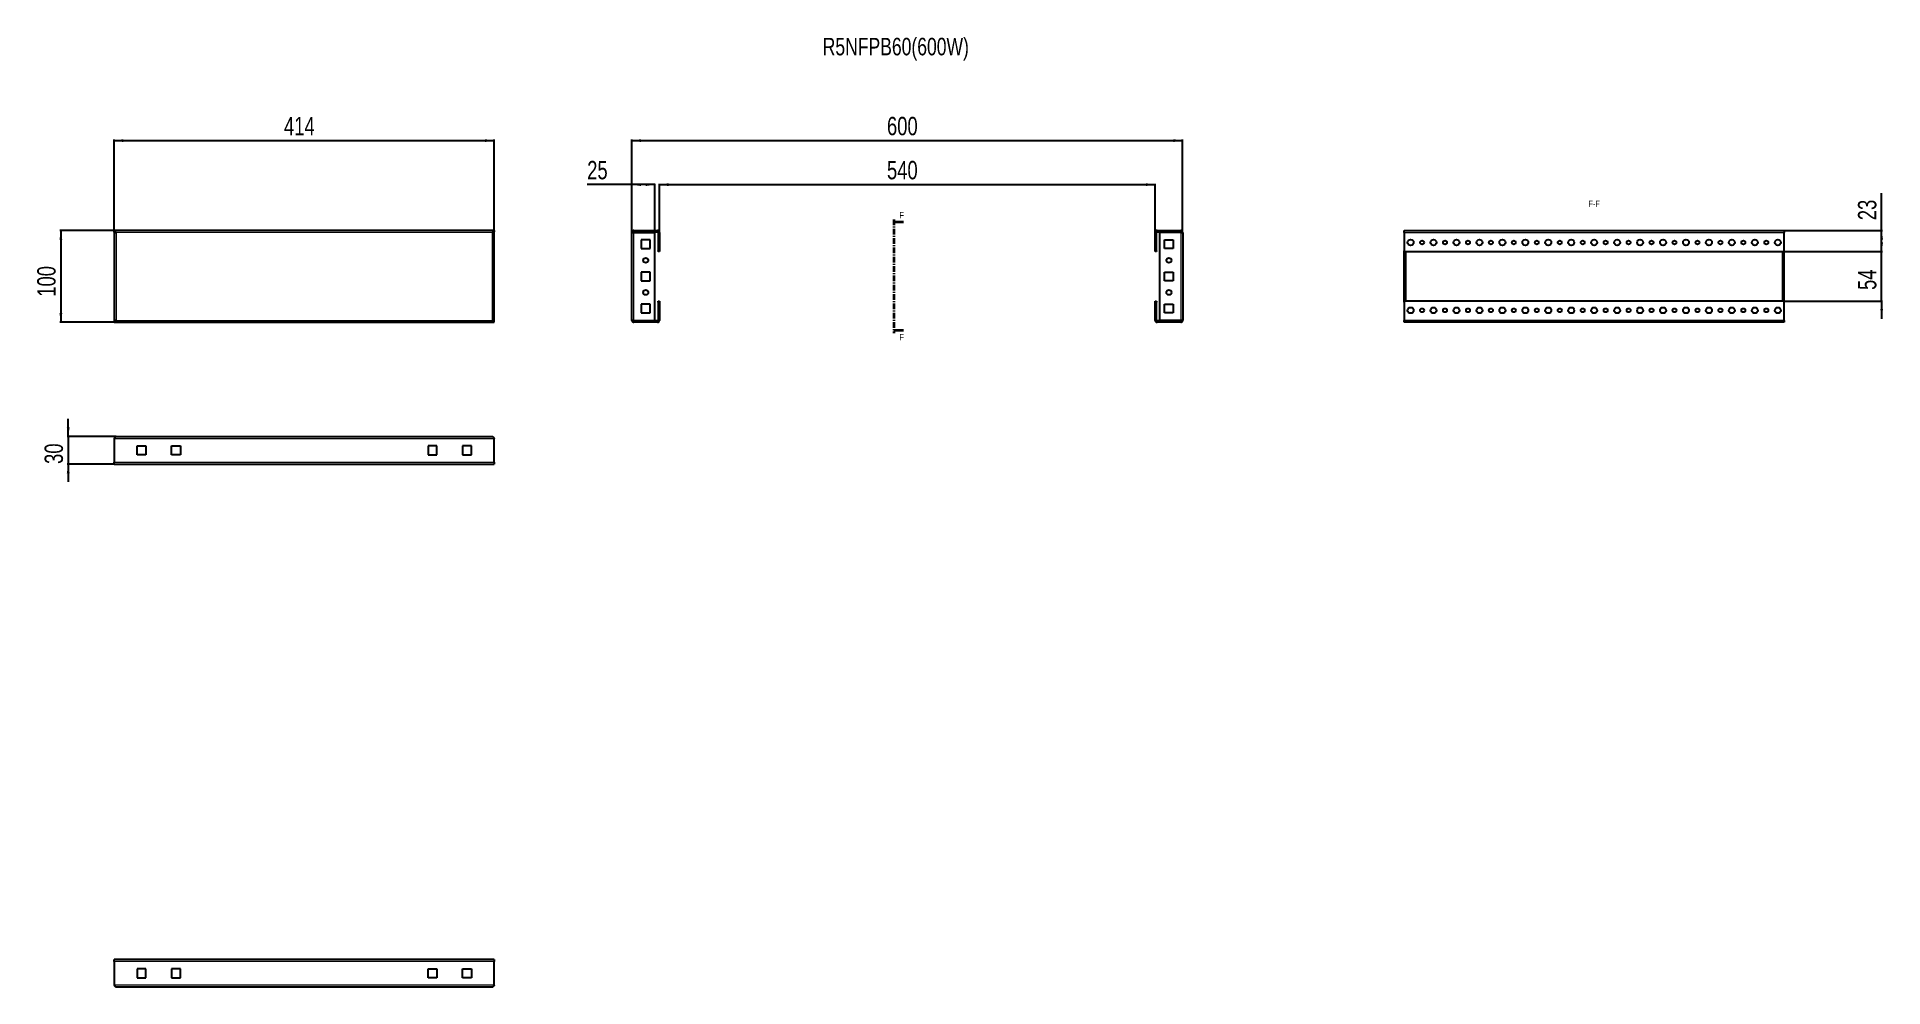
# Model space of a CAD drawing. Header units: millimetres. Extents: x -114 to 1897, y -492 to 544.
import ezdxf

# ---------------------------------------------------------------- set-up
doc = ezdxf.new("R2010")
doc.units = ezdxf.units.MM
doc.linetypes.add('CENTER', pattern=[10.16, 6.35, -1.27, 1.27, -1.27])
doc.layers.add('FORMAT', color=7, linetype='Continuous')
doc.styles.add('SLDTEXTSTYLE0', font='TXT', dxfattribs={"width": 0.75})
doc.dimstyles.new('SLDDIMSTYLE0', dxfattribs={"dimtxt": 20, "dimasz": 10, "dimexe": 0, "dimexo": 0.0625, "dimgap": 5, "dimtad": 2, "dimdec": 1, "dimrnd": 1e-09, "dimzin": 12, "dimdsep": 46, "dimtxsty": 'SLDTEXTSTYLE0', "dimsah": 1, "dimcen": 0.09, "dimadec": 0, "dimazin": 3, "dimtfac": 1, "dimtofl": 0, "dimtmove": 0, "dimatfit": 3, "dimfxl": 0, "dimfrac": 2, "dimtolj": 1, "dimtzin": 12, "dimarcsym": 0})
doc.dimstyles.new('SLDDIMSTYLE1', dxfattribs={"dimtxt": 20, "dimasz": 10, "dimexe": 0, "dimexo": 0.0625, "dimgap": 5, "dimtad": 2, "dimdec": 1, "dimrnd": 1e-09, "dimzin": 12, "dimdsep": 46, "dimtxsty": 'SLDTEXTSTYLE0', "dimsah": 1, "dimcen": 0.09, "dimadec": 0, "dimazin": 3, "dimtfac": 1, "dimtmove": 0, "dimatfit": 0, "dimfxl": 0, "dimfrac": 2, "dimtolj": 1, "dimtzin": 12, "dimarcsym": 0})

# ---------------------------------------------------------------- blocks, each defined once
blk = doc.blocks.new('_D')
at = {"layer": 'FORMAT'}
for p, q in [((-29.8, 330.6), (-29.8, 431.6)), ((-29.8, 430.6), (384.2, 430.6)), ((384.2, 330.6), (384.2, 431.6))]:
    blk.add_line(p, q, dxfattribs=at)
for points in [[(-29.8, 430.6), (-19.8, 429), (-19.8, 432.1)], [(384.2, 430.6), (374.2, 432.1), (374.2, 429)]]:
    blk.add_solid(points, dxfattribs=at)
at = {"layer": 'FORMAT', "insert": (155.1, 456.4), "char_height": 20, "attachment_point": 1, "style": 'SLDTEXTSTYLE0'}
blk.add_mtext('414', dxfattribs=at)
blk = doc.blocks.new('_D_1')
at = {"layer": 'FORMAT'}
for p, q in [((-29.8, 332.6), (-88.9, 332.6)), ((-87.9, 332.6), (-87.9, 232.6)), ((-29.8, 232.6), (-88.9, 232.6))]:
    blk.add_line(p, q, dxfattribs=at)
for points in [[(-87.9, 332.6), (-89.5, 322.6), (-86.4, 322.6)], [(-87.9, 232.6), (-86.4, 242.6), (-89.5, 242.6)]]:
    blk.add_solid(points, dxfattribs=at)
at = {"layer": 'FORMAT', "insert": (-113.7, 260.4), "char_height": 20, "attachment_point": 1, "rotation": 90, "style": 'SLDTEXTSTYLE0'}
blk.add_mtext('100', dxfattribs=at)
blk = doc.blocks.new('_D_2')
at = {"layer": 'FORMAT'}
for p, q in [((534.1, 330.5), (534.1, 431.6)), ((534.1, 430.6), (1134.1, 430.6)), ((1134.1, 330.5), (1134.1, 431.6))]:
    blk.add_line(p, q, dxfattribs=at)
for points in [[(534.1, 430.6), (544.1, 429), (544.1, 432.1)], [(1134.1, 430.6), (1124.1, 432.1), (1124.1, 429)]]:
    blk.add_solid(points, dxfattribs=at)
at = {"layer": 'FORMAT', "insert": (812, 456.4), "char_height": 20, "attachment_point": 1, "style": 'SLDTEXTSTYLE0'}
blk.add_mtext('600', dxfattribs=at)
blk = doc.blocks.new('_D_3')
at = {"layer": 'FORMAT'}
for p, q in [((564.1, 330.5), (564.1, 383.6)), ((564.1, 382.6), (1104.1, 382.6)), ((1104.1, 330.5), (1104.1, 383.6))]:
    blk.add_line(p, q, dxfattribs=at)
for points in [[(564.1, 382.6), (574.1, 381), (574.1, 384.1)], [(1104.1, 382.6), (1094.1, 384.1), (1094.1, 381)]]:
    blk.add_solid(points, dxfattribs=at)
at = {"layer": 'FORMAT', "insert": (812, 408.4), "char_height": 20, "attachment_point": 1, "style": 'SLDTEXTSTYLE0'}
blk.add_mtext('540', dxfattribs=at)
blk = doc.blocks.new('_D_4')
at = {"layer": 'FORMAT'}
for p, q in [((534.1, 382.6), (485.4, 382.6)), ((534.1, 330.5), (534.1, 383.6)), ((559.1, 382.6), (534.1, 382.6)), ((559.1, 330.6), (559.1, 383.6))]:
    blk.add_line(p, q, dxfattribs=at)
for points in [[(534.1, 382.6), (544.1, 381), (544.1, 384.1)], [(559.1, 382.6), (549.1, 384.1), (549.1, 381)]]:
    blk.add_solid(points, dxfattribs=at)
at = {"layer": 'FORMAT', "insert": (485.4, 408.4), "char_height": 20, "attachment_point": 1, "style": 'SLDTEXTSTYLE0'}
blk.add_mtext('25', dxfattribs=at)
blk = doc.blocks.new('_D_5')
at = {"layer": 'FORMAT'}
for p, q in [((-79.9, 108), (-79.9, 127.3)), ((-27.7, 108), (-80.9, 108)), ((-79.9, 108), (-79.9, 78)), ((-29.8, 78), (-80.9, 78)), ((-79.9, 78), (-79.9, 58.8))]:
    blk.add_line(p, q, dxfattribs=at)
for points in [[(-79.9, 108), (-78.4, 118), (-81.5, 118)], [(-79.9, 78), (-81.5, 68), (-78.4, 68)]]:
    blk.add_solid(points, dxfattribs=at)
at = {"layer": 'FORMAT', "insert": (-105.7, 78.2), "char_height": 20, "attachment_point": 1, "rotation": 90, "style": 'SLDTEXTSTYLE0'}
blk.add_mtext('30', dxfattribs=at)
blk = doc.blocks.new('_D_6')
at = {"layer": 'FORMAT'}
for p, q in [((1895.6, 309.6), (1895.6, 328.8)), ((1788.4, 309.6), (1896.6, 309.6)), ((1895.6, 255.6), (1895.6, 309.6)), ((1788.4, 255.6), (1896.6, 255.6)), ((1895.6, 255.6), (1895.6, 236.3))]:
    blk.add_line(p, q, dxfattribs=at)
for points in [[(1895.6, 309.6), (1897.1, 319.6), (1894.1, 319.6)], [(1895.6, 255.6), (1894.1, 245.6), (1897.1, 245.6)]]:
    blk.add_solid(points, dxfattribs=at)
at = {"layer": 'FORMAT', "insert": (1869.8, 267.8), "char_height": 20, "attachment_point": 1, "rotation": 90, "style": 'SLDTEXTSTYLE0'}
blk.add_mtext('54', dxfattribs=at)
blk = doc.blocks.new('_D_7')
at = {"layer": 'FORMAT'}
for p, q in [((1895.6, 332.6), (1895.6, 373.3)), ((1789.4, 332.6), (1896.6, 332.6)), ((1895.6, 309.6), (1895.6, 332.6)), ((1788.4, 309.6), (1896.6, 309.6))]:
    blk.add_line(p, q, dxfattribs=at)
for points in [[(1895.6, 332.6), (1894.1, 322.6), (1897.1, 322.6)], [(1895.6, 309.6), (1897.1, 319.6), (1894.1, 319.6)]]:
    blk.add_solid(points, dxfattribs=at)
at = {"layer": 'FORMAT', "insert": (1869.8, 343.8), "char_height": 20, "attachment_point": 1, "rotation": 90, "style": 'SLDTEXTSTYLE0'}
blk.add_mtext('23', dxfattribs=at)

msp = doc.modelspace()

# ---------------------------------------------------------------- linework, layer by layer
at = {"color": 7, "linetype": 'CENTER', "lineweight": 35}
msp.add_line((819.46, 344.57), (819.46, 220.56), dxfattribs=at)
at = {"color": 7, "linetype": 'Continuous', "lineweight": 25}
for p, q in [((-29.78, 331.07), (-29.78, 332.57)), ((384.22, 332.57), (-29.78, 332.57)), ((-29.78, 331.07), (-29.78, 330.57)), ((-29.78, 330.57), (-29.78, 234.57)), ((-29.78, 330.57), (-28.28, 330.57)), ((384.22, 330.57), (382.72, 330.57)), ((384.22, 332.57), (384.22, 331.07)), ((384.22, 330.57), (384.22, 331.07)), ((384.22, 234.57), (384.22, 330.57)), ((534.14, 234.67), (534.14, 330.47)), ((536.24, 332.57), (536.24, 331.07)), ((536.24, 332.57), (562.04, 332.57)), ((536.24, 331.07), (562.04, 331.07)), ((536.24, 330.57), (559.14, 330.57)), ((544.39, 322.32), (544.39, 312.82)), ((553.89, 322.32), (544.39, 322.32)), ((553.89, 312.82), (553.89, 322.32)), ((559.14, 234.57), (559.14, 330.57)), ((562.64, 330.47), (562.64, 310.57)), ((564.14, 330.47), (564.14, 310.57)), ((1104.14, 310.57), (1104.14, 330.47)), ((1105.64, 310.57), (1105.64, 330.47)), ((1106.24, 332.57), (1132.04, 332.57)), ((1106.24, 331.07), (1132.04, 331.07)), ((1109.14, 234.57), (1109.14, 330.57)), ((1132.04, 330.57), (1109.14, 330.57)), ((1114.39, 322.32), (1123.89, 322.32)), ((1114.39, 312.82), (1114.39, 322.32)), ((1123.89, 322.32), (1123.89, 312.82)), ((1132.04, 331.07), (1132.04, 332.57)), ((1134.14, 330.47), (1134.14, 234.67)), ((1375.43, 330.47), (1375.43, 332.57)), ((1375.43, 332.57), (1789.43, 332.57)), ((1375.43, 330.47), (1375.43, 310.57)), ((1789.43, 332.57), (1789.43, 330.47)), ((1789.43, 310.57), (1789.43, 330.47)), ((544.39, 312.82), (553.89, 312.82)), ((562.64, 310.57), (564.14, 310.57)), ((562.64, 309.57), (562.64, 310.57)), ((564.14, 309.57), (562.64, 309.57)), ((564.14, 310.57), (564.14, 309.57)), ((1104.14, 310.57), (1105.64, 310.57)), ((1104.14, 309.57), (1104.14, 310.57)), ((1105.64, 309.57), (1104.14, 309.57)), ((1105.64, 310.57), (1105.64, 309.57)), ((1123.89, 312.82), (1114.39, 312.82)), ((1375.43, 310.57), (1376.43, 309.57)), ((1375.43, 254.57), (1375.43, 310.57)), ((1376.43, 309.57), (1788.43, 309.57)), ((1376.93, 255.57), (1376.93, 309.57)), ((1787.93, 255.57), (1787.93, 309.57)), ((1788.43, 309.57), (1789.43, 310.57)), ((1789.43, 254.57), (1789.43, 310.57)), ((544.39, 287.32), (544.39, 277.82)), ((553.89, 287.32), (544.39, 287.32)), ((553.89, 277.82), (553.89, 287.32)), ((1114.39, 287.32), (1123.89, 287.32)), ((1114.39, 277.82), (1114.39, 287.32)), ((1123.89, 287.32), (1123.89, 277.82)), ((544.39, 277.82), (553.89, 277.82)), ((1123.89, 277.82), (1114.39, 277.82)), ((553.89, 252.32), (544.39, 252.32)), ((544.39, 252.32), (544.39, 242.82)), ((544.39, 242.82), (553.89, 242.82)), ((553.89, 242.82), (553.89, 252.32)), ((562.64, 254.57), (562.64, 255.57)), ((562.64, 255.57), (564.14, 255.57)), ((564.14, 254.57), (562.64, 254.57)), ((562.64, 254.57), (562.64, 234.67)), ((564.14, 255.57), (564.14, 254.57)), ((564.14, 254.57), (564.14, 234.67)), ((1104.14, 255.57), (1105.64, 255.57)), ((1104.14, 254.57), (1104.14, 255.57)), ((1104.14, 234.67), (1104.14, 254.57)), ((1105.64, 254.57), (1104.14, 254.57)), ((1105.64, 255.57), (1105.64, 254.57)), ((1105.64, 234.67), (1105.64, 254.57)), ((1114.39, 252.32), (1123.89, 252.32)), ((1114.39, 242.82), (1114.39, 252.32)), ((1123.89, 242.82), (1114.39, 242.82)), ((1123.89, 252.32), (1123.89, 242.82)), ((1376.43, 255.57), (1375.43, 254.57)), ((1375.43, 254.57), (1375.43, 234.67)), ((1788.43, 255.57), (1376.43, 255.57)), ((1789.43, 254.57), (1788.43, 255.57)), ((1789.43, 234.67), (1789.43, 254.57)), ((-28.28, 234.57), (-29.78, 234.57)), ((-29.78, 234.57), (-29.78, 234.07)), ((-29.78, 234.07), (-29.78, 232.57)), ((-29.78, 232.57), (384.22, 232.57)), ((382.72, 234.57), (384.22, 234.57)), ((384.22, 234.07), (384.22, 234.57)), ((384.22, 232.57), (384.22, 234.07)), ((536.24, 234.57), (559.14, 234.57)), ((536.24, 232.57), (536.24, 234.07)), ((562.04, 234.07), (536.24, 234.07)), ((562.04, 232.57), (536.24, 232.57)), ((1132.04, 234.07), (1106.24, 234.07)), ((1132.04, 232.57), (1106.24, 232.57)), ((1132.04, 234.57), (1109.14, 234.57)), ((1132.04, 234.07), (1132.04, 232.57)), ((1375.43, 232.57), (1375.43, 234.67)), ((1789.43, 232.57), (1375.43, 232.57)), ((1789.43, 234.67), (1789.43, 232.57)), ((-29.78, 105.92), (-29.78, 80.12)), ((-27.68, 108.02), (382.12, 108.02)), ((384.22, 80.12), (384.22, 105.92)), ((-4.78, 97.77), (4.72, 97.77)), ((-4.78, 88.27), (-4.78, 97.77)), ((4.72, 88.27), (-4.78, 88.27)), ((4.72, 97.77), (4.72, 88.27)), ((32.72, 97.77), (42.22, 97.77)), ((32.72, 88.27), (32.72, 97.77)), ((42.22, 88.27), (32.72, 88.27)), ((42.22, 97.77), (42.22, 88.27)), ((321.72, 97.77), (312.22, 97.77)), ((312.22, 97.77), (312.22, 88.27)), ((312.22, 88.27), (321.72, 88.27)), ((321.72, 88.27), (321.72, 97.77)), ((349.72, 97.77), (349.72, 88.27)), ((359.22, 97.77), (349.72, 97.77)), ((349.72, 88.27), (359.22, 88.27)), ((359.22, 88.27), (359.22, 97.77)), ((-29.78, 78.02), (-29.78, 80.12)), ((-29.78, 78.02), (384.22, 78.02)), ((384.22, 80.12), (384.22, 78.02)), ((-29.78, -464.08), (-29.78, -461.98)), ((384.22, -461.98), (-29.78, -461.98)), ((384.22, -461.98), (384.22, -464.08)), ((-29.78, -464.08), (-29.78, -489.88)), ((4.72, -472.23), (-4.78, -472.23)), ((-4.78, -472.23), (-4.78, -481.73)), ((-4.78, -481.73), (4.72, -481.73)), ((4.72, -481.73), (4.72, -472.23)), ((42.22, -472.23), (32.72, -472.23)), ((32.72, -472.23), (32.72, -481.73)), ((32.72, -481.73), (42.22, -481.73)), ((42.22, -481.73), (42.22, -472.23)), ((312.22, -481.73), (312.22, -472.23)), ((312.22, -472.23), (321.72, -472.23)), ((321.72, -481.73), (312.22, -481.73)), ((321.72, -472.23), (321.72, -481.73)), ((349.72, -472.23), (359.22, -472.23)), ((349.72, -481.73), (349.72, -472.23)), ((359.22, -481.73), (349.72, -481.73)), ((359.22, -472.23), (359.22, -481.73)), ((384.22, -489.88), (384.22, -464.08)), ((382.12, -491.98), (-27.68, -491.98))]:
    msp.add_line(p, q, dxfattribs=at)
at = {"color": 8, "linetype": 'Continuous', "lineweight": 18}
for p, q in [((382.12, 330.47), (-27.68, 330.47)), ((-27.68, 330.47), (-27.68, 234.67)), ((382.12, 234.67), (382.12, 330.47)), ((536.24, 234.57), (536.24, 330.57)), ((562.04, 331.07), (562.04, 332.57)), ((562.64, 330.47), (564.14, 330.47)), ((1105.64, 330.47), (1104.14, 330.47)), ((1106.24, 331.07), (1106.24, 332.57)), ((1132.04, 330.57), (1132.04, 234.57)), ((1375.43, 330.47), (1789.43, 330.47)), ((1377.53, 255.57), (1377.53, 309.57)), ((1787.33, 309.57), (1787.33, 255.57)), ((-27.68, 234.67), (382.12, 234.67)), ((562.04, 234.07), (562.04, 232.57)), ((562.64, 234.67), (564.14, 234.67)), ((1105.64, 234.67), (1104.14, 234.67)), ((1106.24, 234.07), (1106.24, 232.57)), ((1789.43, 234.67), (1375.43, 234.67)), ((-29.78, 105.92), (384.22, 105.92)), ((-29.78, 80.12), (384.22, 80.12)), ((384.22, -464.08), (-29.78, -464.08)), ((384.22, -489.88), (-29.78, -489.88))]:
    msp.add_line(p, q, dxfattribs=at)
at = {"color": 7, "linetype": 'Continuous', "lineweight": 35}
for p, q in [((830.1, 341.57), (819.46, 341.57)), ((830.1, 223.56), (819.46, 223.56))]:
    msp.add_line(p, q, dxfattribs=at)
at = {"color": 7, "linetype": 'Continuous', "lineweight": 25}
for centre, radius in [((1382.43, 319.57), 3.25), ((1407.43, 319.57), 3.25), ((1432.43, 319.57), 3.25), ((1457.43, 319.57), 3.25), ((1482.43, 319.57), 3.25), ((1507.43, 319.57), 3.25), ((1532.43, 319.57), 3.25), ((1557.43, 319.57), 3.25), ((1582.43, 319.57), 3.25), ((1607.43, 319.57), 3.25), ((1632.43, 319.57), 3.25), ((1657.43, 319.57), 3.25), ((1682.43, 319.57), 3.25), ((1707.43, 319.57), 3.25), ((1732.43, 319.57), 3.25), ((1757.43, 319.57), 3.25), ((1782.43, 319.57), 3.25), ((549.14, 300.07), 2.75), ((1119.14, 300.07), 2.75), ((1394.93, 319.57), 2.1), ((1419.93, 319.57), 2.1), ((1444.93, 319.57), 2.1), ((1469.93, 319.57), 2.1), ((1494.93, 319.57), 2.1), ((1519.93, 319.57), 2.1), ((1544.93, 319.57), 2.1), ((1569.93, 319.57), 2.1), ((1594.93, 319.57), 2.1), ((1619.93, 319.57), 2.1), ((1644.93, 319.57), 2.1), ((1669.93, 319.57), 2.1), ((1694.93, 319.57), 2.1), ((1719.93, 319.57), 2.1), ((1744.93, 319.57), 2.1), ((1769.93, 319.57), 2.1), ((549.14, 265.07), 2.75), ((1119.14, 265.07), 2.75), ((1382.43, 245.57), 3.25), ((1394.93, 245.57), 2.1), ((1407.43, 245.57), 3.25), ((1419.93, 245.57), 2.1), ((1432.43, 245.57), 3.25), ((1444.93, 245.57), 2.1), ((1457.43, 245.57), 3.25), ((1469.93, 245.57), 2.1), ((1482.43, 245.57), 3.25), ((1494.93, 245.57), 2.1), ((1507.43, 245.57), 3.25), ((1519.93, 245.57), 2.1), ((1532.43, 245.57), 3.25), ((1544.93, 245.57), 2.1), ((1557.43, 245.57), 3.25), ((1569.93, 245.57), 2.1), ((1582.43, 245.57), 3.25), ((1594.93, 245.57), 2.1), ((1607.43, 245.57), 3.25), ((1619.93, 245.57), 2.1), ((1632.43, 245.57), 3.25), ((1644.93, 245.57), 2.1), ((1657.43, 245.57), 3.25), ((1669.93, 245.57), 2.1), ((1682.43, 245.57), 3.25), ((1694.93, 245.57), 2.1), ((1707.43, 245.57), 3.25), ((1719.93, 245.57), 2.1), ((1732.43, 245.57), 3.25), ((1744.93, 245.57), 2.1), ((1757.43, 245.57), 3.25), ((1769.93, 245.57), 2.1), ((1782.43, 245.57), 3.25)]:
    msp.add_circle(centre, radius, dxfattribs=at)
for centre, radius, start, end in [((562.04, 330.47), 2.1, 0, 90), ((562.04, 330.47), 0.6, 0, 90), ((1106.24, 330.47), 2.1, 90, 180), ((1106.24, 330.47), 0.6, 90, 180), ((562.04, 234.67), 2.1, 270, 0), ((562.04, 234.67), 0.6, 270, 0), ((1106.24, 234.67), 2.1, 180, 270), ((1106.24, 234.67), 0.6, 180, 270)]:
    msp.add_arc(centre, radius, start, end, dxfattribs=at)
for points, knots in [([(-27.68, 330.47), (-27.86, 330.75), (-28.22, 331.31), (-28.75, 332.01), (-29.27, 332.48), (-29.62, 332.54), (-29.78, 332.57)], [0, 0, 0, 0, 0.25475266, 0.50964469, 0.7645377, 1, 1, 1, 1]), ([(-27.68, 330.47), (-27.86, 330.55), (-28.23, 330.71), (-28.92, 330.98), (-29.44, 331.03), (-29.78, 331.07)], [0, 0, 0, 0, 0.2598775, 0.5197391, 1, 1, 1, 1]), ([(1134.14, 330.47), (1134.11, 330.75), (1134.04, 331.31), (1133.54, 332.01), (1132.84, 332.48), (1132.3, 332.54), (1132.04, 332.57)], [0, 0, 0, 0, 0.25475266, 0.50964469, 0.7645377, 1, 1, 1, 1]), ([(1132.64, 330.47), (1132.63, 330.55), (1132.61, 330.71), (1132.42, 330.98), (1132.19, 331.03), (1132.04, 331.07)], [0, 0, 0, 0, 0.2598775, 0.5197391, 1, 1, 1, 1]), ([(382.12, 108.02), (382.3, 107.99), (382.65, 107.92), (383.19, 107.42), (383.71, 106.72), (384.06, 106.18), (384.22, 105.92)], [0, 0, 0, 0, 0.25475266, 0.50964469, 0.7645377, 1, 1, 1, 1]), ([(-27.68, -491.98), (-27.86, -491.95), (-28.22, -491.88), (-28.75, -491.38), (-29.27, -490.68), (-29.62, -490.14), (-29.78, -489.88)], [0, 0, 0, 0, 0.25475266, 0.50964469, 0.7645377, 1, 1, 1, 1])]:
    msp.add_open_spline(points, degree=3, knots=knots, dxfattribs=at)
for points in [[(-29.78, 330.57), (-29.75, 330.56), (-29.69, 330.54), (-29.2, 330.52), (-28.51, 330.49), (-27.96, 330.47), (-27.68, 330.47)], [(384.22, 332.57), (384.04, 332.53), (383.69, 332.47), (383.17, 331.99), (382.64, 331.29), (382.29, 330.74), (382.12, 330.47)], [(384.22, 331.07), (383.87, 331.03), (383.17, 330.95), (382.47, 330.63), (382.12, 330.47)], [(382.12, 330.47), (382.39, 330.47), (382.95, 330.49), (383.64, 330.52), (384.13, 330.54), (384.19, 330.56), (384.22, 330.57)], [(536.24, 332.57), (535.97, 332.53), (535.41, 332.47), (534.72, 331.99), (534.23, 331.29), (534.17, 330.74), (534.14, 330.47)], [(534.14, 330.47), (534.17, 330.47), (534.23, 330.49), (534.72, 330.52), (535.41, 330.54), (535.97, 330.56), (536.24, 330.57)], [(536.24, 331.07), (536.08, 331.03), (535.75, 330.95), (535.68, 330.63), (535.64, 330.47)], [(1132.04, 330.57), (1132.32, 330.56), (1132.87, 330.54), (1133.56, 330.52), (1134.05, 330.49), (1134.11, 330.47), (1134.14, 330.47)], [(-29.78, 232.57), (-29.61, 232.6), (-29.26, 232.66), (-28.73, 233.15), (-28.21, 233.84), (-27.86, 234.39), (-27.68, 234.67)], [(-27.68, 234.67), (-27.96, 234.66), (-28.51, 234.64), (-29.2, 234.62), (-29.69, 234.59), (-29.75, 234.57), (-29.78, 234.57)], [(-29.78, 234.07), (-29.43, 234.1), (-28.73, 234.18), (-28.03, 234.5), (-27.68, 234.67)], [(382.12, 234.67), (382.29, 234.39), (382.64, 233.84), (383.17, 233.15), (383.69, 232.66), (384.04, 232.6), (384.22, 232.57)], [(384.22, 234.57), (384.19, 234.57), (384.13, 234.59), (383.64, 234.62), (382.95, 234.64), (382.39, 234.66), (382.12, 234.67)], [(382.12, 234.67), (382.47, 234.5), (383.17, 234.18), (383.87, 234.1), (384.22, 234.07)], [(536.24, 234.57), (535.97, 234.57), (535.41, 234.59), (534.72, 234.62), (534.23, 234.64), (534.17, 234.66), (534.14, 234.67)], [(534.14, 234.67), (534.17, 234.39), (534.23, 233.84), (534.72, 233.15), (535.41, 232.66), (535.97, 232.6), (536.24, 232.57)], [(535.64, 234.67), (535.68, 234.5), (535.75, 234.18), (536.08, 234.1), (536.24, 234.07)], [(1134.14, 234.67), (1134.11, 234.66), (1134.05, 234.64), (1133.56, 234.62), (1132.87, 234.59), (1132.32, 234.57), (1132.04, 234.57)], [(1132.04, 234.07), (1132.2, 234.1), (1132.53, 234.18), (1132.6, 234.5), (1132.64, 234.67)], [(1132.04, 232.57), (1132.32, 232.6), (1132.87, 232.66), (1133.56, 233.15), (1134.05, 233.84), (1134.11, 234.39), (1134.14, 234.67)], [(-29.78, 105.92), (-29.61, 106.19), (-29.26, 106.75), (-28.73, 107.44), (-28.21, 107.92), (-27.86, 107.99), (-27.68, 108.02)], [(384.22, -489.88), (384.04, -490.16), (383.69, -490.71), (383.17, -491.4), (382.64, -491.89), (382.29, -491.95), (382.12, -491.98)]]:
    msp.add_open_spline(points, degree=3, dxfattribs=at)
at = {"color": 7, "linetype": 'Continuous', "lineweight": 35}
for points in [[(819.46, 341.57), (826.46, 340.45), (826.46, 342.69)], [(819.46, 223.56), (826.46, 222.44), (826.46, 224.68)]]:
    msp.add_solid(points, dxfattribs=at)

# ---------------------------------------------------------------- texts
at = {"color": 7, "linetype": 'Continuous', "char_height": 7, "attachment_point": 1, "style": 'SLDTEXTSTYLE0'}
for insert in [(825.58, 352.69), (825.58, 219.86)]:
    msp.add_mtext('F', dxfattribs=dict(at, insert=insert))
at = {"layer": 'FORMAT', "style": 'SLDTEXTSTYLE0'}
for s, insert, char_height, attachment_point in [('R5NFPB60(600W)', (741.99, 542.56), 19.05, 1), ('F-F', (1582.35, 365.26), 7, 2)]:
    msp.add_mtext(s, dxfattribs=dict(at, insert=insert, char_height=char_height, attachment_point=attachment_point))

# ---------------------------------------------------------------- dimensions: what is measured, and where the dimension line sits
at = {"layer": 'FORMAT'}
for base, p1, p2, picture, middle in [((384.22, 430.57), (-29.78, 330.57), (384.22, 330.57), '_D', (177.22, 430.57)), ((1134.14, 430.57), (534.14, 330.47), (1134.14, 330.47), '_D_2', (834.14, 430.57)), ((534.14, 382.57), (559.14, 330.57), (534.14, 330.47), '_D_4', (500.14, 382.57)), ((1104.14, 382.57), (564.14, 330.47), (1104.14, 330.47), '_D_3', (834.14, 382.57))]:
    dim = msp.add_linear_dim(base=base, p1=p1, p2=p2, dimstyle='SLDDIMSTYLE0', dxfattribs=at)
    dim.commit()
    dim.dimension.update_dxf_attribs({"geometry": picture, "text_midpoint": middle, "dimtype": 160})
for base, p1, p2, dimstyle, picture, middle in [((1895.6, 332.57), (1788.43, 309.57), (1789.43, 332.57), 'SLDDIMSTYLE0', '_D_7', (1895.6, 358.57)), ((-87.95, 232.57), (-29.78, 332.57), (-29.78, 232.57), 'SLDDIMSTYLE0', '_D_1', (-87.95, 282.57)), ((1895.6, 309.57), (1788.43, 255.57), (1788.43, 309.57), 'SLDDIMSTYLE1', '_D_6', (1895.6, 282.57)), ((-79.95, 78.02), (-27.68, 108.02), (-29.78, 78.02), 'SLDDIMSTYLE1', '_D_5', (-79.95, 93.02))]:
    dim = msp.add_linear_dim(base=base, p1=p1, p2=p2, angle=90, dimstyle=dimstyle, dxfattribs=at)
    dim.commit()
    dim.dimension.update_dxf_attribs({"geometry": picture, "text_midpoint": middle, "dimtype": 160})

doc.saveas('drawing.dxf')
